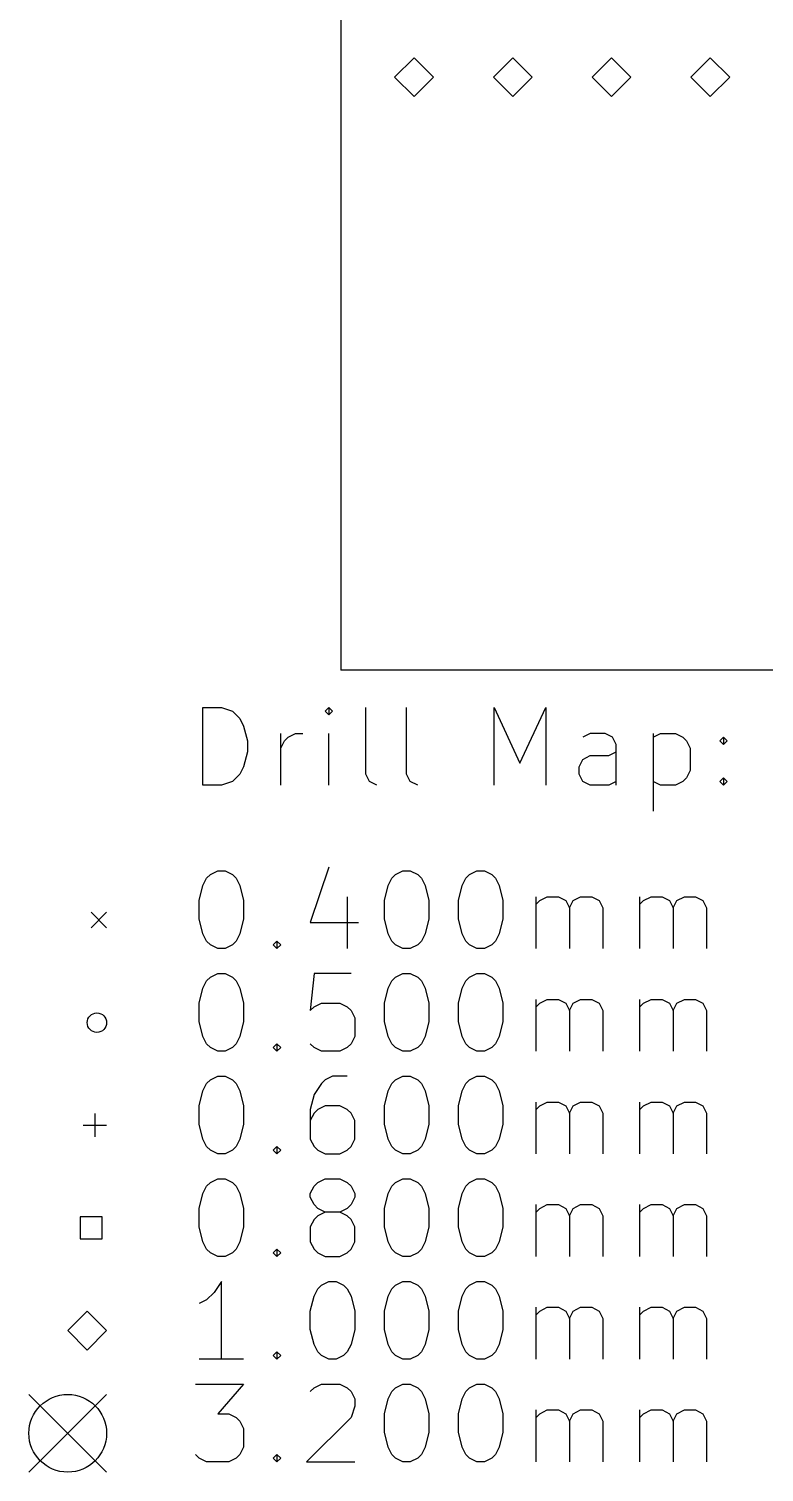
# Model space of a CAD drawing. Extents: x 122 to 201, y -145.4 to -71.
# Drawn here: x 121.97 to 140.88, y -144.88 to -107.76 of the extents above; entities that cross this region are included whole.
import ezdxf

# ---------------------------------------------------------------- set-up
doc = ezdxf.new("R2010")
doc.units = 0
doc.layers.add('BLACK', color=7, linetype='CONTINUOUS')

msp = doc.modelspace()

# ---------------------------------------------------------------- linework, layer by layer
at = {"layer": 'BLACK', "linetype": 'CONTINUOUS'}
for p, q in [((130, -102), (130, -124.25)), ((131.88, -108.5), (131.38, -109)), ((132.38, -109), (131.88, -108.5)), ((134.42, -108.5), (133.92, -109)), ((134.92, -109), (134.42, -108.5)), ((136.96, -108.5), (136.46, -109)), ((137.46, -109), (136.96, -108.5)), ((139.5, -108.5), (139, -109)), ((140, -109), (139.5, -108.5)), ((131.38, -109), (131.88, -109.5)), ((131.88, -109.5), (132.38, -109)), ((133.92, -109), (134.42, -109.5)), ((134.42, -109.5), (134.92, -109)), ((136.46, -109), (136.96, -109.5)), ((136.96, -109.5), (137.46, -109)), ((139, -109), (139.5, -109.5)), ((139.5, -109.5), (140, -109)), ((194.75, -124.25), (130, -124.25)), ((126.451, -127.21), (126.451, -125.21)), ((126.451, -125.21), (126.927, -125.21)), ((126.927, -125.21), (127.213, -125.305)), ((127.213, -125.305), (127.404, -125.495)), ((129.689, -125.21), (129.594, -125.305)), ((129.594, -125.305), (129.689, -125.4)), ((129.785, -125.305), (129.689, -125.21)), ((129.689, -125.21), (129.689, -125.4)), ((129.689, -125.4), (129.785, -125.305)), ((130.642, -126.924), (130.642, -125.21)), ((131.689, -126.924), (131.689, -125.21)), ((133.937, -127.21), (133.937, -125.21)), ((133.937, -125.21), (134.604, -126.638)), ((134.604, -126.638), (135.27, -125.21)), ((135.27, -125.21), (135.27, -127.21)), ((127.404, -125.495), (127.499, -125.686)), ((127.499, -125.686), (127.594, -126.067)), ((127.594, -126.067), (127.594, -126.353)), ((128.451, -127.21), (128.451, -125.876)), ((128.451, -126.257), (128.546, -126.067)), ((128.546, -126.067), (128.642, -125.972)), ((128.642, -125.972), (128.832, -125.876)), ((128.832, -125.876), (129.023, -125.876)), ((129.689, -127.21), (129.689, -125.876)), ((136.413, -125.876), (136.223, -125.972)), ((136.794, -125.876), (136.413, -125.876)), ((136.985, -125.972), (136.794, -125.876)), ((137.08, -126.162), (136.985, -125.972)), ((137.08, -127.21), (137.08, -126.162)), ((138.032, -125.876), (138.032, -127.876)), ((138.032, -125.972), (138.223, -125.876)), ((138.223, -125.876), (138.604, -125.876)), ((138.604, -125.876), (138.794, -125.972)), ((138.794, -125.972), (138.889, -126.067)), ((138.889, -126.067), (138.985, -126.257)), ((139.746, -126.067), (139.842, -125.972)), ((139.842, -126.162), (139.746, -126.067)), ((139.842, -125.972), (139.937, -126.067)), ((139.842, -125.972), (139.842, -126.162)), ((139.937, -126.067), (139.842, -126.162)), ((127.594, -126.353), (127.499, -126.734)), ((136.127, -126.734), (136.223, -126.543)), ((136.223, -126.543), (136.413, -126.448)), ((136.413, -126.448), (136.889, -126.448)), ((136.889, -126.448), (137.08, -126.353)), ((138.985, -126.257), (138.985, -126.829)), ((127.404, -126.924), (127.213, -127.115)), ((127.499, -126.734), (127.404, -126.924)), ((130.737, -127.115), (130.642, -126.924)), ((131.785, -127.115), (131.689, -126.924)), ((136.127, -126.924), (136.127, -126.734)), ((136.223, -127.115), (136.127, -126.924)), ((138.985, -126.829), (138.889, -127.019)), ((126.927, -127.21), (126.451, -127.21)), ((127.213, -127.115), (126.927, -127.21)), ((130.927, -127.21), (130.737, -127.115)), ((131.975, -127.21), (131.785, -127.115)), ((136.413, -127.21), (136.223, -127.115)), ((136.889, -127.21), (136.413, -127.21)), ((137.08, -127.115), (136.889, -127.21)), ((138.223, -127.21), (138.032, -127.115)), ((138.604, -127.21), (138.223, -127.21)), ((138.794, -127.115), (138.604, -127.21)), ((138.889, -127.019), (138.794, -127.115)), ((139.746, -127.115), (139.842, -127.019)), ((139.842, -127.21), (139.746, -127.115)), ((139.842, -127.019), (139.937, -127.115)), ((139.842, -127.019), (139.842, -127.21)), ((139.937, -127.115), (139.842, -127.21)), ((126.546, -129.6), (126.642, -129.505)), ((126.642, -129.505), (126.832, -129.41)), ((126.832, -129.41), (127.023, -129.41)), ((127.023, -129.41), (127.213, -129.505)), ((127.213, -129.505), (127.308, -129.6)), ((129.689, -129.315), (129.213, -130.743)), ((131.308, -129.6), (131.404, -129.505)), ((131.404, -129.505), (131.594, -129.41)), ((131.594, -129.41), (131.785, -129.41)), ((131.785, -129.41), (131.975, -129.505)), ((131.975, -129.505), (132.07, -129.6)), ((133.213, -129.6), (133.308, -129.505)), ((133.308, -129.505), (133.499, -129.41)), ((133.499, -129.41), (133.689, -129.41)), ((133.689, -129.41), (133.88, -129.505)), ((133.88, -129.505), (133.975, -129.6)), ((126.356, -130.172), (126.451, -129.791)), ((126.451, -129.791), (126.546, -129.6)), ((127.308, -129.6), (127.404, -129.791)), ((127.404, -129.791), (127.499, -130.172)), ((131.118, -130.172), (131.213, -129.791)), ((131.213, -129.791), (131.308, -129.6)), ((132.07, -129.6), (132.165, -129.791)), ((132.165, -129.791), (132.261, -130.172)), ((133.023, -130.172), (133.118, -129.791)), ((133.118, -129.791), (133.213, -129.6)), ((133.975, -129.6), (134.07, -129.791)), ((134.07, -129.791), (134.165, -130.172)), ((126.356, -130.648), (126.356, -130.172)), ((127.499, -130.172), (127.499, -130.648)), ((130.165, -130.076), (130.165, -131.41)), ((131.118, -130.648), (131.118, -130.172)), ((132.261, -130.172), (132.261, -130.648)), ((133.023, -130.648), (133.023, -130.172)), ((134.165, -130.172), (134.165, -130.648)), ((135.023, -131.41), (135.023, -130.076)), ((135.023, -130.267), (135.118, -130.172)), ((135.118, -130.172), (135.308, -130.076)), ((135.308, -130.076), (135.594, -130.076)), ((135.594, -130.076), (135.785, -130.172)), ((135.785, -130.172), (135.88, -130.362)), ((135.88, -130.362), (135.975, -130.172)), ((135.975, -130.172), (136.165, -130.076)), ((136.165, -130.076), (136.451, -130.076)), ((136.451, -130.076), (136.642, -130.172)), ((136.642, -130.172), (136.737, -130.362)), ((137.689, -131.41), (137.689, -130.076)), ((137.689, -130.267), (137.785, -130.172)), ((137.785, -130.172), (137.975, -130.076)), ((137.975, -130.076), (138.261, -130.076)), ((138.261, -130.076), (138.451, -130.172)), ((138.451, -130.172), (138.546, -130.362)), ((138.546, -130.362), (138.642, -130.172)), ((138.642, -130.172), (138.832, -130.076)), ((138.832, -130.076), (139.118, -130.076)), ((139.118, -130.076), (139.308, -130.172)), ((139.308, -130.172), (139.404, -130.362)), ((123.575, -130.475), (123.975, -130.875)), ((123.975, -130.475), (123.575, -130.875)), ((126.451, -131.029), (126.356, -130.648)), ((127.499, -130.648), (127.404, -131.029)), ((131.213, -131.029), (131.118, -130.648)), ((132.261, -130.648), (132.165, -131.029)), ((133.118, -131.029), (133.023, -130.648)), ((134.165, -130.648), (134.07, -131.029)), ((135.88, -130.362), (135.88, -131.41)), ((136.737, -130.362), (136.737, -131.41)), ((138.546, -130.362), (138.546, -131.41)), ((139.404, -130.362), (139.404, -131.41)), ((126.546, -131.219), (126.451, -131.029)), ((127.404, -131.029), (127.308, -131.219)), ((129.213, -130.743), (130.451, -130.743)), ((131.308, -131.219), (131.213, -131.029)), ((132.165, -131.029), (132.07, -131.219)), ((133.213, -131.219), (133.118, -131.029)), ((134.07, -131.029), (133.975, -131.219)), ((126.642, -131.315), (126.546, -131.219)), ((126.832, -131.41), (126.642, -131.315)), ((127.213, -131.315), (127.023, -131.41)), ((127.308, -131.219), (127.213, -131.315)), ((128.261, -131.315), (128.356, -131.219)), ((128.356, -131.41), (128.261, -131.315)), ((128.356, -131.219), (128.451, -131.315)), ((128.356, -131.219), (128.356, -131.41)), ((128.451, -131.315), (128.356, -131.41)), ((131.404, -131.315), (131.308, -131.219)), ((131.594, -131.41), (131.404, -131.315)), ((131.975, -131.315), (131.785, -131.41)), ((132.07, -131.219), (131.975, -131.315)), ((133.308, -131.315), (133.213, -131.219)), ((133.499, -131.41), (133.308, -131.315)), ((133.88, -131.315), (133.689, -131.41)), ((133.975, -131.219), (133.88, -131.315)), ((127.023, -131.41), (126.832, -131.41)), ((131.785, -131.41), (131.594, -131.41)), ((133.689, -131.41), (133.499, -131.41)), ((126.642, -132.145), (126.832, -132.05)), ((126.832, -132.05), (127.023, -132.05)), ((127.023, -132.05), (127.213, -132.145)), ((129.308, -132.05), (129.213, -133.002)), ((130.261, -132.05), (129.308, -132.05)), ((131.404, -132.145), (131.594, -132.05)), ((131.594, -132.05), (131.785, -132.05)), ((131.785, -132.05), (131.975, -132.145)), ((133.308, -132.145), (133.499, -132.05)), ((133.499, -132.05), (133.689, -132.05)), ((133.689, -132.05), (133.88, -132.145)), ((126.356, -132.812), (126.451, -132.431)), ((126.451, -132.431), (126.546, -132.24)), ((126.546, -132.24), (126.642, -132.145)), ((127.213, -132.145), (127.308, -132.24)), ((127.308, -132.24), (127.404, -132.431)), ((127.404, -132.431), (127.499, -132.812)), ((131.118, -132.812), (131.213, -132.431)), ((131.213, -132.431), (131.308, -132.24)), ((131.308, -132.24), (131.404, -132.145)), ((131.975, -132.145), (132.07, -132.24)), ((132.07, -132.24), (132.165, -132.431)), ((132.165, -132.431), (132.261, -132.812)), ((133.023, -132.812), (133.118, -132.431)), ((133.118, -132.431), (133.213, -132.24)), ((133.213, -132.24), (133.308, -132.145)), ((133.88, -132.145), (133.975, -132.24)), ((133.975, -132.24), (134.07, -132.431)), ((134.07, -132.431), (134.165, -132.812)), ((126.356, -133.288), (126.356, -132.812)), ((127.499, -132.812), (127.499, -133.288)), ((129.308, -132.907), (129.499, -132.812)), ((129.499, -132.812), (129.975, -132.812)), ((129.975, -132.812), (130.165, -132.907)), ((131.118, -133.288), (131.118, -132.812)), ((132.261, -132.812), (132.261, -133.288)), ((133.023, -133.288), (133.023, -132.812)), ((134.165, -132.812), (134.165, -133.288)), ((135.023, -134.05), (135.023, -132.716)), ((135.023, -132.907), (135.118, -132.812)), ((135.118, -132.812), (135.308, -132.716)), ((135.308, -132.716), (135.594, -132.716)), ((135.594, -132.716), (135.785, -132.812)), ((135.785, -132.812), (135.88, -133.002)), ((135.88, -133.002), (135.975, -132.812)), ((135.975, -132.812), (136.165, -132.716)), ((136.165, -132.716), (136.451, -132.716)), ((136.451, -132.716), (136.642, -132.812)), ((136.642, -132.812), (136.737, -133.002)), ((137.689, -134.05), (137.689, -132.716)), ((137.689, -132.907), (137.785, -132.812)), ((137.785, -132.812), (137.975, -132.716)), ((137.975, -132.716), (138.261, -132.716)), ((138.261, -132.716), (138.451, -132.812)), ((138.451, -132.812), (138.546, -133.002)), ((138.546, -133.002), (138.642, -132.812)), ((138.642, -132.812), (138.832, -132.716)), ((138.832, -132.716), (139.118, -132.716)), ((139.118, -132.716), (139.308, -132.812)), ((139.308, -132.812), (139.404, -133.002)), ((129.213, -133.002), (129.308, -132.907)), ((130.165, -132.907), (130.261, -133.002)), ((130.261, -133.002), (130.356, -133.193)), ((130.356, -133.193), (130.356, -133.669)), ((135.88, -133.002), (135.88, -134.05)), ((136.737, -133.002), (136.737, -134.05)), ((138.546, -133.002), (138.546, -134.05)), ((139.404, -133.002), (139.404, -134.05)), ((126.451, -133.669), (126.356, -133.288)), ((127.499, -133.288), (127.404, -133.669)), ((131.213, -133.669), (131.118, -133.288)), ((132.261, -133.288), (132.165, -133.669)), ((133.118, -133.669), (133.023, -133.288)), ((134.165, -133.288), (134.07, -133.669)), ((126.546, -133.859), (126.451, -133.669)), ((126.642, -133.955), (126.546, -133.859)), ((126.832, -134.05), (126.642, -133.955)), ((127.213, -133.955), (127.023, -134.05)), ((127.308, -133.859), (127.213, -133.955)), ((127.404, -133.669), (127.308, -133.859)), ((128.261, -133.955), (128.356, -133.859)), ((128.356, -134.05), (128.261, -133.955)), ((128.356, -133.859), (128.451, -133.955)), ((128.356, -133.859), (128.356, -134.05)), ((128.451, -133.955), (128.356, -134.05)), ((129.308, -133.955), (129.213, -133.859)), ((129.499, -134.05), (129.308, -133.955)), ((130.165, -133.955), (129.975, -134.05)), ((130.261, -133.859), (130.165, -133.955)), ((130.356, -133.669), (130.261, -133.859)), ((131.308, -133.859), (131.213, -133.669)), ((131.404, -133.955), (131.308, -133.859)), ((131.594, -134.05), (131.404, -133.955)), ((131.975, -133.955), (131.785, -134.05)), ((132.07, -133.859), (131.975, -133.955)), ((132.165, -133.669), (132.07, -133.859)), ((133.213, -133.859), (133.118, -133.669)), ((133.308, -133.955), (133.213, -133.859)), ((133.499, -134.05), (133.308, -133.955)), ((133.88, -133.955), (133.689, -134.05)), ((133.975, -133.859), (133.88, -133.955)), ((134.07, -133.669), (133.975, -133.859)), ((127.023, -134.05), (126.832, -134.05)), ((129.975, -134.05), (129.499, -134.05)), ((131.785, -134.05), (131.594, -134.05)), ((133.689, -134.05), (133.499, -134.05)), ((126.642, -134.785), (126.832, -134.69)), ((126.832, -134.69), (127.023, -134.69)), ((127.023, -134.69), (127.213, -134.785)), ((129.785, -134.69), (129.594, -134.785)), ((130.165, -134.69), (129.785, -134.69)), ((131.404, -134.785), (131.594, -134.69)), ((131.594, -134.69), (131.785, -134.69)), ((131.785, -134.69), (131.975, -134.785)), ((133.308, -134.785), (133.499, -134.69)), ((133.499, -134.69), (133.689, -134.69)), ((133.689, -134.69), (133.88, -134.785)), ((126.356, -135.452), (126.451, -135.071)), ((126.451, -135.071), (126.546, -134.88)), ((126.546, -134.88), (126.642, -134.785)), ((127.213, -134.785), (127.308, -134.88)), ((127.308, -134.88), (127.404, -135.071)), ((127.404, -135.071), (127.499, -135.452)), ((129.499, -134.88), (129.308, -135.166)), ((129.594, -134.785), (129.499, -134.88)), ((131.118, -135.452), (131.213, -135.071)), ((131.213, -135.071), (131.308, -134.88)), ((131.308, -134.88), (131.404, -134.785)), ((131.975, -134.785), (132.07, -134.88)), ((132.07, -134.88), (132.165, -135.071)), ((132.165, -135.071), (132.261, -135.452)), ((133.023, -135.452), (133.118, -135.071)), ((133.118, -135.071), (133.213, -134.88)), ((133.213, -134.88), (133.308, -134.785)), ((133.88, -134.785), (133.975, -134.88)), ((133.975, -134.88), (134.07, -135.071)), ((134.07, -135.071), (134.165, -135.452)), ((126.356, -135.928), (126.356, -135.452)), ((127.499, -135.452), (127.499, -135.928)), ((129.308, -135.166), (129.213, -135.547)), ((129.594, -135.452), (129.404, -135.547)), ((129.975, -135.452), (129.594, -135.452)), ((130.165, -135.547), (129.975, -135.452)), ((131.118, -135.928), (131.118, -135.452)), ((132.261, -135.452), (132.261, -135.928)), ((133.023, -135.928), (133.023, -135.452)), ((134.165, -135.452), (134.165, -135.928)), ((135.023, -136.69), (135.023, -135.356)), ((135.023, -135.547), (135.118, -135.452)), ((135.118, -135.452), (135.308, -135.356)), ((135.308, -135.356), (135.594, -135.356)), ((135.594, -135.356), (135.785, -135.452)), ((135.785, -135.452), (135.88, -135.642)), ((135.88, -135.642), (135.975, -135.452)), ((135.975, -135.452), (136.165, -135.356)), ((136.165, -135.356), (136.451, -135.356)), ((136.451, -135.356), (136.642, -135.452)), ((136.642, -135.452), (136.737, -135.642)), ((137.689, -136.69), (137.689, -135.356)), ((137.689, -135.547), (137.785, -135.452)), ((137.785, -135.452), (137.975, -135.356)), ((137.975, -135.356), (138.261, -135.356)), ((138.261, -135.356), (138.451, -135.452)), ((138.451, -135.452), (138.546, -135.642)), ((138.546, -135.642), (138.642, -135.452)), ((138.642, -135.452), (138.832, -135.356)), ((138.832, -135.356), (139.118, -135.356)), ((139.118, -135.356), (139.308, -135.452)), ((139.308, -135.452), (139.404, -135.642)), ((123.675, -135.655), (123.675, -136.255)), ((129.213, -135.547), (129.213, -136.309)), ((129.308, -135.642), (129.213, -135.833)), ((129.404, -135.547), (129.308, -135.642)), ((130.261, -135.642), (130.165, -135.547)), ((130.356, -135.833), (130.261, -135.642)), ((130.356, -136.309), (130.356, -135.833)), ((135.88, -135.642), (135.88, -136.69)), ((136.737, -135.642), (136.737, -136.69)), ((138.546, -135.642), (138.546, -136.69)), ((139.404, -135.642), (139.404, -136.69)), ((123.375, -135.955), (123.975, -135.955)), ((126.451, -136.309), (126.356, -135.928)), ((127.499, -135.928), (127.404, -136.309)), ((131.213, -136.309), (131.118, -135.928)), ((132.261, -135.928), (132.165, -136.309)), ((133.118, -136.309), (133.023, -135.928)), ((134.165, -135.928), (134.07, -136.309)), ((126.546, -136.499), (126.451, -136.309)), ((126.642, -136.595), (126.546, -136.499)), ((126.832, -136.69), (126.642, -136.595)), ((127.213, -136.595), (127.023, -136.69)), ((127.308, -136.499), (127.213, -136.595)), ((127.404, -136.309), (127.308, -136.499)), ((128.261, -136.595), (128.356, -136.499)), ((128.356, -136.69), (128.261, -136.595)), ((128.356, -136.499), (128.451, -136.595)), ((128.356, -136.499), (128.356, -136.69)), ((128.451, -136.595), (128.356, -136.69)), ((129.213, -136.309), (129.308, -136.499)), ((129.308, -136.499), (129.404, -136.595)), ((129.404, -136.595), (129.594, -136.69)), ((129.975, -136.69), (130.165, -136.595)), ((130.165, -136.595), (130.261, -136.499)), ((130.261, -136.499), (130.356, -136.309)), ((131.308, -136.499), (131.213, -136.309)), ((131.404, -136.595), (131.308, -136.499)), ((131.594, -136.69), (131.404, -136.595)), ((131.975, -136.595), (131.785, -136.69)), ((132.07, -136.499), (131.975, -136.595)), ((132.165, -136.309), (132.07, -136.499)), ((133.213, -136.499), (133.118, -136.309)), ((133.308, -136.595), (133.213, -136.499)), ((133.499, -136.69), (133.308, -136.595)), ((133.88, -136.595), (133.689, -136.69)), ((133.975, -136.499), (133.88, -136.595)), ((134.07, -136.309), (133.975, -136.499)), ((127.023, -136.69), (126.832, -136.69)), ((129.594, -136.69), (129.975, -136.69)), ((131.785, -136.69), (131.594, -136.69)), ((133.689, -136.69), (133.499, -136.69)), ((126.642, -137.425), (126.832, -137.33)), ((126.832, -137.33), (127.023, -137.33)), ((127.023, -137.33), (127.213, -137.425)), ((129.404, -137.425), (129.594, -137.33)), ((129.594, -137.33), (129.975, -137.33)), ((129.975, -137.33), (130.165, -137.425)), ((131.404, -137.425), (131.594, -137.33)), ((131.594, -137.33), (131.785, -137.33)), ((131.785, -137.33), (131.975, -137.425)), ((133.308, -137.425), (133.499, -137.33)), ((133.499, -137.33), (133.689, -137.33)), ((133.689, -137.33), (133.88, -137.425)), ((126.451, -137.711), (126.546, -137.52)), ((126.546, -137.52), (126.642, -137.425)), ((127.213, -137.425), (127.308, -137.52)), ((127.308, -137.52), (127.404, -137.711)), ((129.213, -137.711), (129.308, -137.52)), ((129.308, -137.52), (129.404, -137.425)), ((130.165, -137.425), (130.261, -137.52)), ((130.261, -137.52), (130.356, -137.711)), ((131.213, -137.711), (131.308, -137.52)), ((131.308, -137.52), (131.404, -137.425)), ((131.975, -137.425), (132.07, -137.52)), ((132.07, -137.52), (132.165, -137.711)), ((133.118, -137.711), (133.213, -137.52)), ((133.213, -137.52), (133.308, -137.425)), ((133.88, -137.425), (133.975, -137.52)), ((133.975, -137.52), (134.07, -137.711)), ((126.356, -138.092), (126.451, -137.711)), ((127.404, -137.711), (127.499, -138.092)), ((129.213, -137.806), (129.213, -137.711)), ((129.308, -137.996), (129.213, -137.806)), ((129.404, -138.092), (129.308, -137.996)), ((130.261, -137.996), (130.165, -138.092)), ((130.356, -137.806), (130.261, -137.996)), ((130.356, -137.711), (130.356, -137.806)), ((131.118, -138.092), (131.213, -137.711)), ((132.165, -137.711), (132.261, -138.092)), ((133.023, -138.092), (133.118, -137.711)), ((134.07, -137.711), (134.165, -138.092)), ((135.023, -139.33), (135.023, -137.996)), ((135.118, -138.092), (135.308, -137.996)), ((135.308, -137.996), (135.594, -137.996)), ((135.594, -137.996), (135.785, -138.092)), ((135.975, -138.092), (136.165, -137.996)), ((136.165, -137.996), (136.451, -137.996)), ((136.451, -137.996), (136.642, -138.092)), ((137.689, -139.33), (137.689, -137.996)), ((137.785, -138.092), (137.975, -137.996)), ((137.975, -137.996), (138.261, -137.996)), ((138.261, -137.996), (138.451, -138.092)), ((138.642, -138.092), (138.832, -137.996)), ((138.832, -137.996), (139.118, -137.996)), ((139.118, -137.996), (139.308, -138.092)), ((123.858, -138.312), (123.292, -138.312)), ((123.292, -138.312), (123.292, -138.878)), ((123.858, -138.878), (123.858, -138.312)), ((126.356, -138.568), (126.356, -138.092)), ((127.499, -138.092), (127.499, -138.568)), ((129.308, -138.377), (129.213, -138.568)), ((129.404, -138.282), (129.308, -138.377)), ((129.594, -138.187), (129.404, -138.092)), ((129.594, -138.187), (129.404, -138.282)), ((129.975, -138.187), (129.594, -138.187)), ((130.165, -138.092), (129.975, -138.187)), ((130.165, -138.282), (129.975, -138.187)), ((130.261, -138.377), (130.165, -138.282)), ((130.356, -138.568), (130.261, -138.377)), ((131.118, -138.568), (131.118, -138.092)), ((132.261, -138.092), (132.261, -138.568)), ((133.023, -138.568), (133.023, -138.092)), ((134.165, -138.092), (134.165, -138.568)), ((135.023, -138.187), (135.118, -138.092)), ((135.785, -138.092), (135.88, -138.282)), ((135.88, -138.282), (135.975, -138.092)), ((135.88, -138.282), (135.88, -139.33)), ((136.642, -138.092), (136.737, -138.282)), ((136.737, -138.282), (136.737, -139.33)), ((137.689, -138.187), (137.785, -138.092)), ((138.451, -138.092), (138.546, -138.282)), ((138.546, -138.282), (138.642, -138.092)), ((138.546, -138.282), (138.546, -139.33)), ((139.308, -138.092), (139.404, -138.282)), ((139.404, -138.282), (139.404, -139.33)), ((126.451, -138.949), (126.356, -138.568)), ((127.499, -138.568), (127.404, -138.949)), ((129.213, -138.568), (129.213, -138.949)), ((130.356, -138.949), (130.356, -138.568)), ((131.213, -138.949), (131.118, -138.568)), ((132.261, -138.568), (132.165, -138.949)), ((133.118, -138.949), (133.023, -138.568)), ((134.165, -138.568), (134.07, -138.949)), ((123.292, -138.878), (123.858, -138.878)), ((126.546, -139.139), (126.451, -138.949)), ((126.642, -139.235), (126.546, -139.139)), ((127.308, -139.139), (127.213, -139.235)), ((127.404, -138.949), (127.308, -139.139)), ((128.261, -139.235), (128.356, -139.139)), ((128.356, -139.139), (128.451, -139.235)), ((128.356, -139.139), (128.356, -139.33)), ((129.213, -138.949), (129.308, -139.139)), ((129.308, -139.139), (129.404, -139.235)), ((130.165, -139.235), (130.261, -139.139)), ((130.261, -139.139), (130.356, -138.949)), ((131.308, -139.139), (131.213, -138.949)), ((131.404, -139.235), (131.308, -139.139)), ((132.07, -139.139), (131.975, -139.235)), ((132.165, -138.949), (132.07, -139.139)), ((133.213, -139.139), (133.118, -138.949)), ((133.308, -139.235), (133.213, -139.139)), ((133.975, -139.139), (133.88, -139.235)), ((134.07, -138.949), (133.975, -139.139)), ((126.832, -139.33), (126.642, -139.235)), ((127.023, -139.33), (126.832, -139.33)), ((127.213, -139.235), (127.023, -139.33)), ((128.356, -139.33), (128.261, -139.235)), ((128.451, -139.235), (128.356, -139.33)), ((129.404, -139.235), (129.594, -139.33)), ((129.594, -139.33), (129.975, -139.33)), ((129.975, -139.33), (130.165, -139.235)), ((131.594, -139.33), (131.404, -139.235)), ((131.785, -139.33), (131.594, -139.33)), ((131.975, -139.235), (131.785, -139.33)), ((133.499, -139.33), (133.308, -139.235)), ((133.689, -139.33), (133.499, -139.33)), ((133.88, -139.235), (133.689, -139.33)), ((126.737, -140.255), (126.546, -140.446)), ((126.927, -139.97), (126.737, -140.255)), ((126.927, -141.97), (126.927, -139.97)), ((129.308, -140.351), (129.404, -140.16)), ((129.404, -140.16), (129.499, -140.065)), ((129.499, -140.065), (129.689, -139.97)), ((129.689, -139.97), (129.88, -139.97)), ((129.88, -139.97), (130.07, -140.065)), ((130.07, -140.065), (130.165, -140.16)), ((130.165, -140.16), (130.261, -140.351)), ((131.213, -140.351), (131.308, -140.16)), ((131.308, -140.16), (131.404, -140.065)), ((131.404, -140.065), (131.594, -139.97)), ((131.594, -139.97), (131.785, -139.97)), ((131.785, -139.97), (131.975, -140.065)), ((131.975, -140.065), (132.07, -140.16)), ((132.07, -140.16), (132.165, -140.351)), ((133.118, -140.351), (133.213, -140.16)), ((133.213, -140.16), (133.308, -140.065)), ((133.308, -140.065), (133.499, -139.97)), ((133.499, -139.97), (133.689, -139.97)), ((133.689, -139.97), (133.88, -140.065)), ((133.88, -140.065), (133.975, -140.16)), ((133.975, -140.16), (134.07, -140.351)), ((126.546, -140.446), (126.356, -140.541)), ((129.213, -140.732), (129.308, -140.351)), ((130.261, -140.351), (130.356, -140.732)), ((131.118, -140.732), (131.213, -140.351)), ((132.165, -140.351), (132.261, -140.732)), ((133.023, -140.732), (133.118, -140.351)), ((134.07, -140.351), (134.165, -140.732)), ((135.023, -141.97), (135.023, -140.636)), ((135.118, -140.732), (135.308, -140.636)), ((135.308, -140.636), (135.594, -140.636)), ((135.594, -140.636), (135.785, -140.732)), ((135.975, -140.732), (136.165, -140.636)), ((136.165, -140.636), (136.451, -140.636)), ((136.451, -140.636), (136.642, -140.732)), ((137.689, -141.97), (137.689, -140.636)), ((137.785, -140.732), (137.975, -140.636)), ((137.975, -140.636), (138.261, -140.636)), ((138.261, -140.636), (138.451, -140.732)), ((138.642, -140.732), (138.832, -140.636)), ((138.832, -140.636), (139.118, -140.636)), ((139.118, -140.636), (139.308, -140.732)), ((123.475, -140.735), (122.975, -141.235)), ((123.975, -141.235), (123.475, -140.735)), ((129.213, -141.208), (129.213, -140.732)), ((130.356, -140.732), (130.356, -141.208)), ((131.118, -141.208), (131.118, -140.732)), ((132.261, -140.732), (132.261, -141.208)), ((133.023, -141.208), (133.023, -140.732)), ((134.165, -140.732), (134.165, -141.208)), ((135.023, -140.827), (135.118, -140.732)), ((135.785, -140.732), (135.88, -140.922)), ((135.88, -140.922), (135.975, -140.732)), ((135.88, -140.922), (135.88, -141.97)), ((136.642, -140.732), (136.737, -140.922)), ((136.737, -140.922), (136.737, -141.97)), ((137.689, -140.827), (137.785, -140.732)), ((138.451, -140.732), (138.546, -140.922)), ((138.546, -140.922), (138.642, -140.732)), ((138.546, -140.922), (138.546, -141.97)), ((139.308, -140.732), (139.404, -140.922)), ((139.404, -140.922), (139.404, -141.97)), ((122.975, -141.235), (123.475, -141.735)), ((123.475, -141.735), (123.975, -141.235)), ((129.308, -141.589), (129.213, -141.208)), ((130.356, -141.208), (130.261, -141.589)), ((131.213, -141.589), (131.118, -141.208)), ((132.261, -141.208), (132.165, -141.589)), ((133.118, -141.589), (133.023, -141.208)), ((134.165, -141.208), (134.07, -141.589)), ((128.261, -141.875), (128.356, -141.779)), ((128.356, -141.779), (128.451, -141.875)), ((128.356, -141.779), (128.356, -141.97)), ((129.404, -141.779), (129.308, -141.589)), ((129.499, -141.875), (129.404, -141.779)), ((130.165, -141.779), (130.07, -141.875)), ((130.261, -141.589), (130.165, -141.779)), ((131.308, -141.779), (131.213, -141.589)), ((131.404, -141.875), (131.308, -141.779)), ((132.07, -141.779), (131.975, -141.875)), ((132.165, -141.589), (132.07, -141.779)), ((133.213, -141.779), (133.118, -141.589)), ((133.308, -141.875), (133.213, -141.779)), ((133.975, -141.779), (133.88, -141.875)), ((134.07, -141.589), (133.975, -141.779)), ((127.499, -141.97), (126.356, -141.97)), ((128.356, -141.97), (128.261, -141.875)), ((128.451, -141.875), (128.356, -141.97)), ((129.689, -141.97), (129.499, -141.875)), ((129.88, -141.97), (129.689, -141.97)), ((130.07, -141.875), (129.88, -141.97)), ((131.594, -141.97), (131.404, -141.875)), ((131.785, -141.97), (131.594, -141.97)), ((131.975, -141.875), (131.785, -141.97)), ((133.499, -141.97), (133.308, -141.875)), ((133.689, -141.97), (133.499, -141.97)), ((133.88, -141.875), (133.689, -141.97)), ((121.975, -142.875), (123.975, -144.875)), ((123.975, -142.875), (121.975, -144.875)), ((126.261, -142.61), (127.499, -142.61)), ((127.499, -142.61), (126.832, -143.372)), ((129.213, -142.8), (129.308, -142.705)), ((129.308, -142.705), (129.499, -142.61)), ((129.499, -142.61), (129.975, -142.61)), ((129.975, -142.61), (130.165, -142.705)), ((130.165, -142.705), (130.261, -142.8)), ((130.261, -142.8), (130.356, -142.991)), ((131.213, -142.991), (131.308, -142.8)), ((131.308, -142.8), (131.404, -142.705)), ((131.404, -142.705), (131.594, -142.61)), ((131.594, -142.61), (131.785, -142.61)), ((131.785, -142.61), (131.975, -142.705)), ((131.975, -142.705), (132.07, -142.8)), ((132.07, -142.8), (132.165, -142.991)), ((133.118, -142.991), (133.213, -142.8)), ((133.213, -142.8), (133.308, -142.705)), ((133.308, -142.705), (133.499, -142.61)), ((133.499, -142.61), (133.689, -142.61)), ((133.689, -142.61), (133.88, -142.705)), ((133.88, -142.705), (133.975, -142.8)), ((133.975, -142.8), (134.07, -142.991)), ((130.356, -143.181), (130.261, -143.467)), ((130.356, -142.991), (130.356, -143.181)), ((131.118, -143.372), (131.213, -142.991)), ((132.165, -142.991), (132.261, -143.372)), ((133.023, -143.372), (133.118, -142.991)), ((134.07, -142.991), (134.165, -143.372)), ((135.023, -144.61), (135.023, -143.276)), ((135.118, -143.372), (135.308, -143.276)), ((135.308, -143.276), (135.594, -143.276)), ((135.594, -143.276), (135.785, -143.372)), ((135.975, -143.372), (136.165, -143.276)), ((136.165, -143.276), (136.451, -143.276)), ((136.451, -143.276), (136.642, -143.372)), ((137.689, -144.61), (137.689, -143.276)), ((137.785, -143.372), (137.975, -143.276)), ((137.975, -143.276), (138.261, -143.276)), ((138.261, -143.276), (138.451, -143.372)), ((138.642, -143.372), (138.832, -143.276)), ((138.832, -143.276), (139.118, -143.276)), ((139.118, -143.276), (139.308, -143.372)), ((126.832, -143.372), (127.118, -143.372)), ((127.118, -143.372), (127.308, -143.467)), ((127.308, -143.467), (127.404, -143.562)), ((127.404, -143.562), (127.499, -143.753)), ((130.261, -143.467), (129.118, -144.61)), ((131.118, -143.848), (131.118, -143.372)), ((132.261, -143.372), (132.261, -143.848)), ((133.023, -143.848), (133.023, -143.372)), ((134.165, -143.372), (134.165, -143.848)), ((135.023, -143.467), (135.118, -143.372)), ((135.785, -143.372), (135.88, -143.562)), ((135.88, -143.562), (135.975, -143.372)), ((135.88, -143.562), (135.88, -144.61)), ((136.642, -143.372), (136.737, -143.562)), ((136.737, -143.562), (136.737, -144.61)), ((137.689, -143.467), (137.785, -143.372)), ((138.451, -143.372), (138.546, -143.562)), ((138.546, -143.562), (138.642, -143.372)), ((138.546, -143.562), (138.546, -144.61)), ((139.308, -143.372), (139.404, -143.562)), ((139.404, -143.562), (139.404, -144.61)), ((127.499, -143.753), (127.499, -144.229)), ((131.213, -144.229), (131.118, -143.848)), ((132.261, -143.848), (132.165, -144.229)), ((133.118, -144.229), (133.023, -143.848)), ((134.165, -143.848), (134.07, -144.229)), ((127.499, -144.229), (127.404, -144.419)), ((131.308, -144.419), (131.213, -144.229)), ((132.165, -144.229), (132.07, -144.419)), ((133.213, -144.419), (133.118, -144.229)), ((134.07, -144.229), (133.975, -144.419)), ((126.356, -144.515), (126.261, -144.419)), ((126.546, -144.61), (126.356, -144.515)), ((127.118, -144.61), (126.546, -144.61)), ((127.308, -144.515), (127.118, -144.61)), ((127.404, -144.419), (127.308, -144.515)), ((128.261, -144.515), (128.356, -144.419)), ((128.356, -144.61), (128.261, -144.515)), ((128.356, -144.419), (128.451, -144.515)), ((128.356, -144.419), (128.356, -144.61)), ((128.451, -144.515), (128.356, -144.61)), ((129.118, -144.61), (130.356, -144.61)), ((131.404, -144.515), (131.308, -144.419)), ((131.594, -144.61), (131.404, -144.515)), ((131.785, -144.61), (131.594, -144.61)), ((131.975, -144.515), (131.785, -144.61)), ((132.07, -144.419), (131.975, -144.515)), ((133.308, -144.515), (133.213, -144.419)), ((133.499, -144.61), (133.308, -144.515)), ((133.689, -144.61), (133.499, -144.61)), ((133.88, -144.515), (133.689, -144.61)), ((133.975, -144.419), (133.88, -144.515))]:
    msp.add_line(p, q, dxfattribs=at)
at = {"layer": 'BLACK'}
for centre, radius in [((123.725, -133.315), 0.25), ((122.975, -143.875), 1)]:
    msp.add_circle(centre, radius, dxfattribs=at)

doc.saveas('drawing.dxf')
